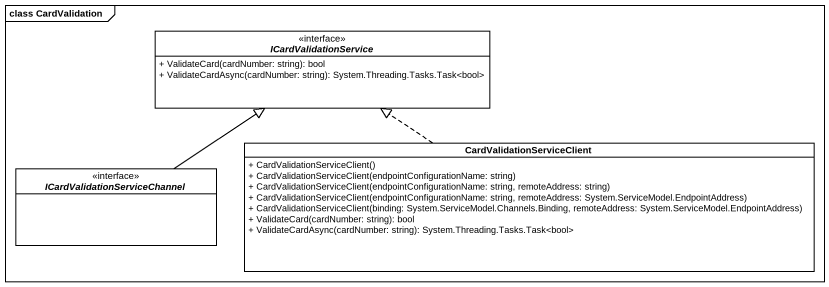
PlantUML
@startuml
mainframe class CardValidation
hide circle
hide empty members
skinparam classAttributeIconSize 0
interface ICardValidationService {
  + ValidateCard(cardNumber: string): bool
  + ValidateCardAsync(cardNumber: string): System.Threading.Tasks.Task<bool>
}
interface "ICardValidationServiceChannel" as ICardValidationServiceChanne
class CardValidationServiceClient {
  + CardValidationServiceClient()
  + CardValidationServiceClient(endpointConfigurationName: string)
  + CardValidationServiceClient(endpointConfigurationName: string, remoteAddress: string)
  + CardValidationServiceClient(endpointConfigurationName: string, remoteAddress: System.ServiceModel.EndpointAddress)
  + CardValidationServiceClient(binding: System.ServiceModel.Channels.Binding, remoteAddress: System.ServiceModel.EndpointAddress)
  + ValidateCard(cardNumber: string): bool
  + ValidateCardAsync(cardNumber: string): System.Threading.Tasks.Task<bool>
}
ICardValidationServiceChanne -up-|> ICardValidationService
CardValidationServiceClient .up.|> ICardValidationService
@enduml
